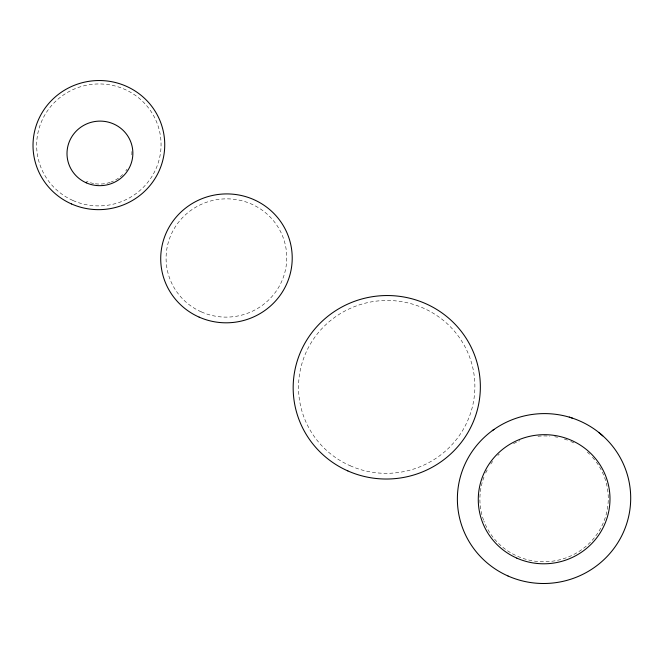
<?xml version="1.0" encoding="UTF-8"?>
<svg xmlns="http://www.w3.org/2000/svg" width="664" height="664" viewBox="0 0 664 664"><rect width="100%" height="100%" fill="white"/><g stroke="black" fill="none" stroke-linecap="round" stroke-linejoin="round"><path stroke-width="0.5" stroke-dasharray="3.32 2.49" d="M604.58 477.516A64.209 62.897 -7.3 0 1 566.019 557.868A64.209 62.897 -7.3 0 1 483.94 521.14M483.583 520.186A64.209 62.897 -7.3 0 1 484.081 476.793M485.691 473.009A64.209 62.897 -7.3 0 1 487.55 469.324M490.82 463.995A64.209 62.897 -7.3 0 1 492.646 461.463M497.859 455.421A64.209 62.897 -7.3 0 1 499.262 454.035M513.554 443.66A64.209 62.897 -7.3 0 1 519.821 440.722M537.981 436.248A64.209 62.897 -7.3 0 1 549.842 436.157M554.722 436.746A64.209 62.897 -7.3 0 1 557.619 437.277M564.317 439.037A64.209 62.897 -7.3 0 1 568.035 440.356M570.749 441.477A64.209 62.897 -7.3 0 1 575.14 443.627M587.316 452.126A64.209 62.897 -7.3 0 1 589.599 454.251M592.471 457.264A64.209 62.897 -7.3 0 1 595.757 461.264M596.363 462.086A64.209 62.897 -7.3 0 1 604.223 476.553M131.895 151.533A32.079 31.424 -7.3 0 1 131.621 156.687M127.023 169.179A32.079 31.424 -7.3 0 1 125.845 170.897M122.699 174.566A32.079 31.424 -7.3 0 1 119.918 177.047M118.441 178.151A32.079 31.424 -7.3 0 1 111.046 182.036M110.174 182.343A32.079 31.424 -7.3 0 1 94.52 183.662M93.616 183.505A32.079 31.424 -7.3 0 1 86.519 181.297M73.007 200.52A62.225 60.955 -7.3 0 0 160.779 138.817A62.225 60.955 -7.3 0 0 62.773 95.442A62.225 60.955 -7.3 0 0 73.007 200.52M201.35 311.906A60.358 59.121 -7.3 0 0 286.483 252.063A60.358 59.121 -7.3 0 0 191.423 209.99A60.358 59.121 -7.3 0 0 201.35 311.906M350.077 465.713A88.212 86.411 -7.3 0 0 474.486 378.248A88.212 86.411 -7.3 0 0 335.561 316.753A88.212 86.411 -7.3 0 0 350.077 465.713"/><path stroke-width="1" d="M492.281 430.645A86.328 84.56 -7.3 0 1 493.933 429.459M569.28 417.108A86.328 84.56 -7.3 0 1 572.227 418.038M598.928 432.604A86.328 84.56 -7.3 0 1 602.771 435.891M508.035 576.003A86.685 84.917 -7.3 0 0 630.31 490.04A86.685 84.917 -7.3 0 0 493.775 429.608A86.685 84.917 -7.3 0 0 508.035 576.003M516.766 558.1A65.885 64.541 -7.3 0 0 609.693 492.771A65.885 64.541 -7.3 0 0 505.926 446.847A65.885 64.541 -7.3 0 0 516.766 558.1M71.513 203.956A65.885 64.541 -7.3 0 0 164.44 138.618A65.885 64.541 -7.3 0 0 60.673 92.694A65.885 64.541 -7.3 0 0 71.513 203.956M86.254 182.824A32.943 32.27 -7.3 0 0 132.717 150.155A32.943 32.27 -7.3 0 0 80.834 127.189A32.943 32.27 -7.3 0 0 86.254 182.824M199.15 317.126A65.769 64.425 -7.3 0 0 291.919 251.905A65.769 64.425 -7.3 0 0 188.335 206.056A65.769 64.425 -7.3 0 0 199.15 317.126M347.878 470.934A93.624 91.715 -7.3 0 0 479.931 378.09A93.624 91.715 -7.3 0 0 332.473 312.827A93.624 91.715 -7.3 0 0 347.878 470.934"/></g></svg>
